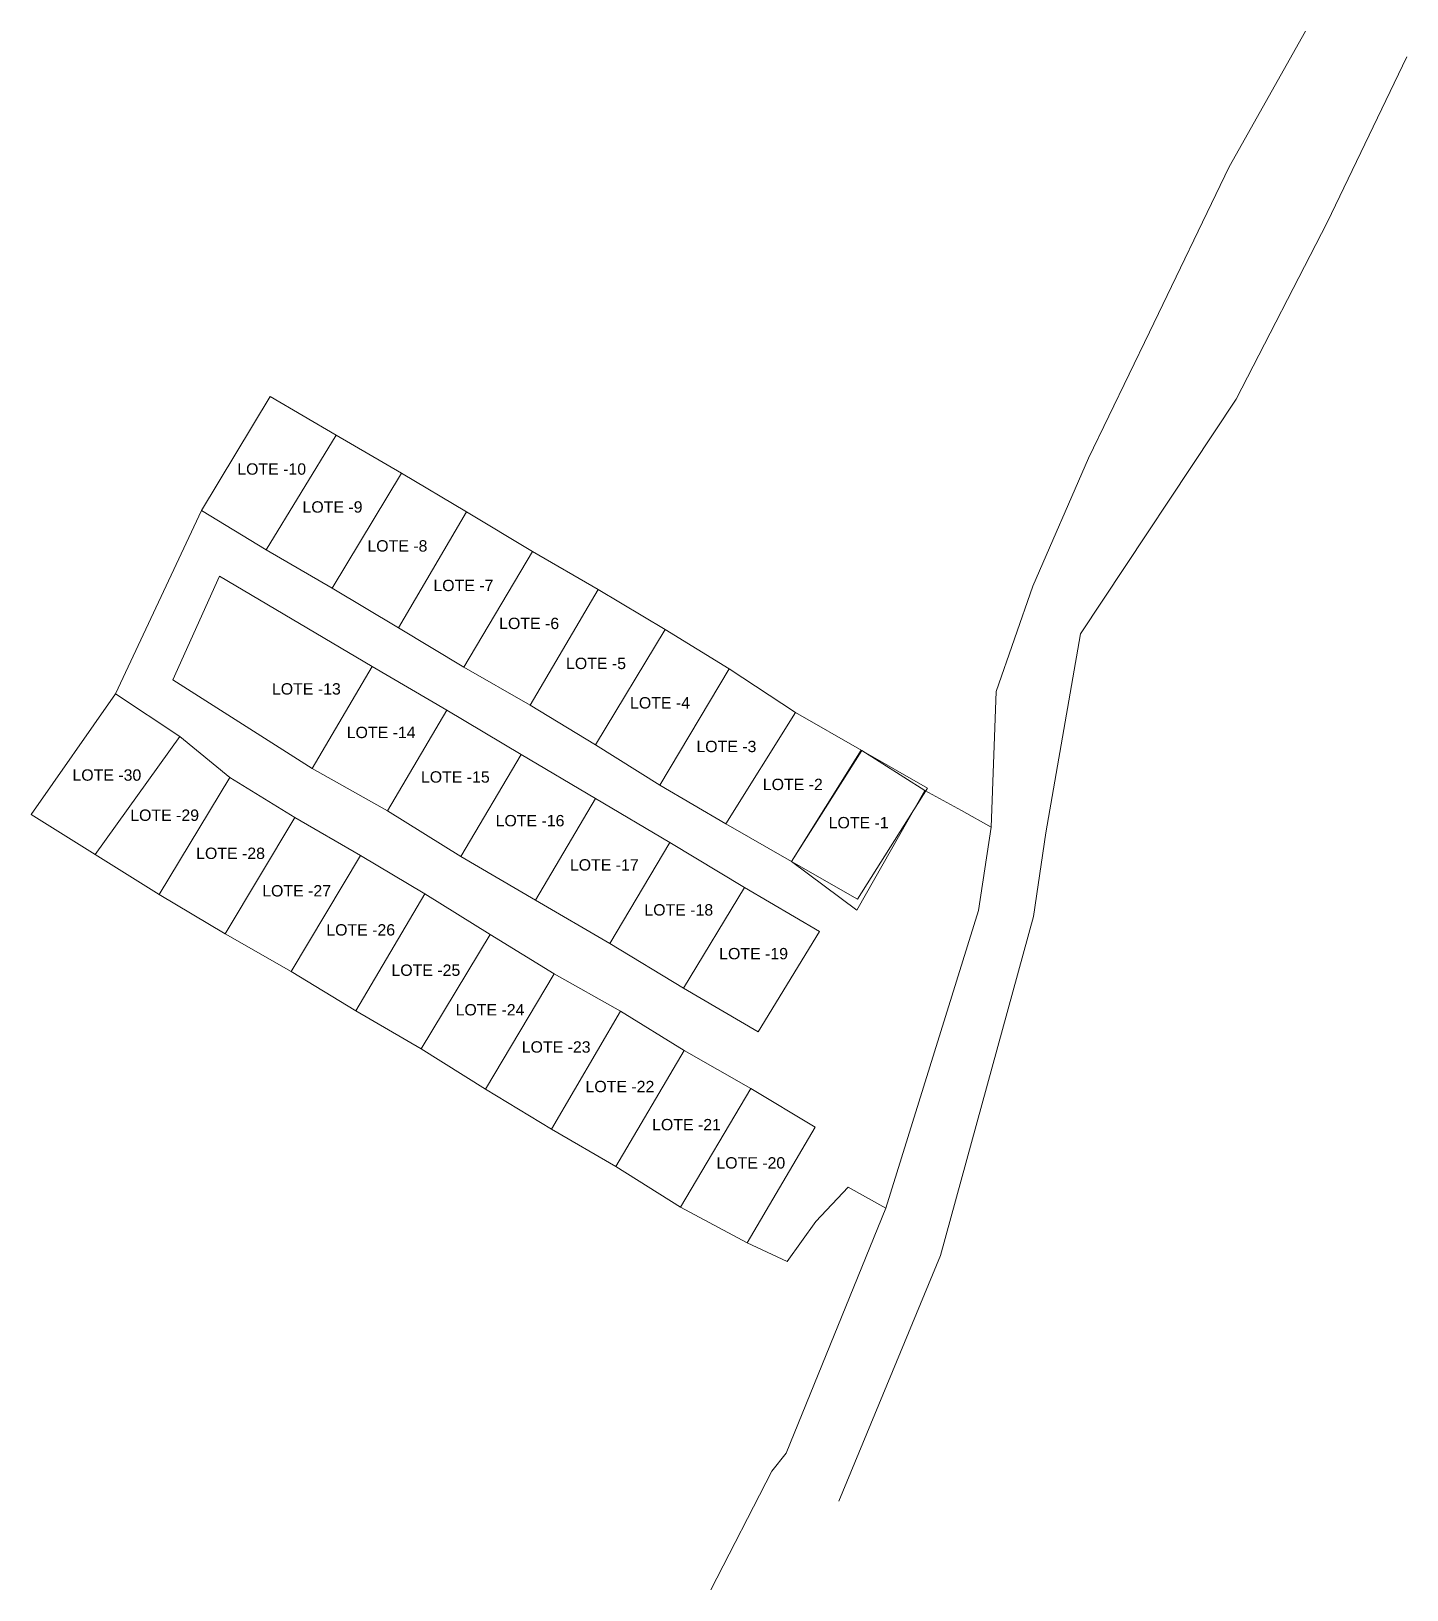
# Model space of a CAD drawing. Header units: millimetres. Extents: x 613192 to 613379, y 1321831 to 1322042.
import ezdxf

# ---------------------------------------------------------------- set-up
doc = ezdxf.new("R2010")
doc.units = ezdxf.units.MM
doc.layers.get('0').update_dxf_attribs({"color": 1, "linetype": 'CONTINUOUS', "lineweight": 100})
doc.styles.add('HECTOR LOPEZ', font='arial.ttf')

msp = doc.modelspace()

# ---------------------------------------------------------------- linework, layer by layer
at = {"color": 1, "lineweight": 0}
for points, elevation in [([(613364.97, 1322042.22), (613354.66, 1322023.87), (613343.86, 1322001.45), (613335.58, 1321984.37), (613328.06, 1321967.05), (613323.06, 1321952.79), (613322.4, 1321934.42), (613320.7, 1321923.11), (613308.11, 1321882.79), (613294.63, 1321849.61), (613292.69, 1321847.17), (613284.4, 1321831.11)], -55.8), ([(613329.8, 1321933.64), (613334.48, 1321960.58), (613355.61, 1321992.36), (613367.92, 1322016.32), (613378.71, 1322038.74)], -55.8), ([(613224.71, 1321992.73), (613215.43, 1321977.32), (613224.18, 1321971.96), (613233.67, 1321987.51), (613224.71, 1321992.73)], 60.05), ([(613233.67, 1321987.51), (613224.18, 1321971.96), (613233.13, 1321966.78), (613242.51, 1321982.36), (613233.67, 1321987.51)], 60.05), ([(613242.51, 1321982.36), (613233.13, 1321966.78), (613242.11, 1321961.42)], 60.05), ([(613233.13, 1321966.78), (613242.51, 1321982.36), (613251.3, 1321977.1), (613242.11, 1321961.42), (613233.13, 1321966.78)], 60.13), ([(613203.75, 1321952.47), (613215.43, 1321977.32)], 54.99), ([(613242.11, 1321961.42), (613251.3, 1321977.1), (613260.24, 1321971.74), (613250.96, 1321956.07), (613242.11, 1321961.42)], 61.45), ([(613250.96, 1321956.07), (613260.24, 1321971.74), (613269.15, 1321966.6), (613259.96, 1321950.92), (613250.96, 1321956.07)], 61.38), ([(613217.84, 1321968.4), (613238.52, 1321956.15), (613230.43, 1321942.37), (613211.52, 1321954.38), (613217.84, 1321968.4)], 57.21), ([(613259.96, 1321950.92), (613269.15, 1321966.6), (613278.21, 1321961.18), (613268.79, 1321945.58), (613259.96, 1321950.92)], 61.3), ([(613278.21, 1321961.18), (613268.79, 1321945.58), (613277.53, 1321940.08), (613286.88, 1321955.84), (613278.21, 1321961.18)], 61.1), ([(613238.52, 1321956.15), (613230.43, 1321942.37), (613240.61, 1321936.61)], 57.21), ([(613258.7, 1321944.23), (613248.66, 1321950.25), (613238.52, 1321956.15)], 58.07), ([(613277.53, 1321940.08), (613286.88, 1321955.84), (613295.87, 1321949.92), (613286.43, 1321934.87), (613277.53, 1321940.08)], 61.1), ([(613212.5, 1321946.67), (613201.01, 1321930.72), (613192.34, 1321936.14), (613203.75, 1321952.47), (613212.5, 1321946.67)], 54.99), ([(613248.66, 1321950.25), (613240.61, 1321936.61), (613250.57, 1321930.45), (613258.7, 1321944.23)], 57.21), ([(613295.87, 1321949.92), (613286.43, 1321934.87), (613295.35, 1321929.77), (613304.88, 1321944.79), (613295.87, 1321949.92)], 58.06), ([(613219.26, 1321941.13), (613209.69, 1321925.3), (613201.01, 1321930.72), (613212.5, 1321946.67), (613219.26, 1321941.13)], 54.99), ([(613260.66, 1321924.54), (613268.81, 1321938.29), (613258.7, 1321944.23), (613250.57, 1321930.45), (613260.66, 1321924.54)], 58.68), ([(613304.79, 1321944.83), (613295.35, 1321929.77), (613304.27, 1321924.67), (613313.79, 1321939.69), (613304.79, 1321944.83)], 58.06), ([(613295.35, 1321929.77), (613304.88, 1321944.79), (613313.43, 1321939.36), (613304.21, 1321923.17), (613295.35, 1321929.77)], 61.67), ([(613228.04, 1321935.73), (613218.64, 1321919.98), (613209.69, 1321925.3), (613219.26, 1321941.13), (613228.04, 1321935.73)], 55.11), ([(613289.33, 1321878.09), (613294.78, 1321875.56), (613298.63, 1321881), (613303.04, 1321885.67), (613308.11, 1321882.79), (613320.7, 1321923.11), (613322.4, 1321934.42), (613318.38, 1321936.65), (613313.43, 1321939.36)], 55.8), ([(613268.81, 1321938.29), (613260.66, 1321924.54), (613270.74, 1321918.63), (613278.88, 1321932.31), (613268.81, 1321938.28)], 58.29), ([(613236.95, 1321930.59), (613227.55, 1321914.88), (613218.64, 1321919.98), (613228.04, 1321935.73), (613236.95, 1321930.59)], 55.29), ([(613294.63, 1321849.61), (613308.11, 1321882.79), (613320.7, 1321923.11), (613322.4, 1321934.42), (613320.7, 1321923.11), (613308.11, 1321882.79)], 52.14), ([(613329.8, 1321933.64), (613328.13, 1321922.31), (613315.53, 1321876.4), (613301.76, 1321843.14)], 52.66), ([(613245.68, 1321925.36), (613236.31, 1321909.52), (613227.55, 1321914.88), (613236.95, 1321930.59), (613245.68, 1321925.36)], 55.48), ([(613270.74, 1321918.63), (613280.73, 1321912.58), (613288.98, 1321926.23), (613278.88, 1321932.31)], 58.29), ([(613288.98, 1321926.23), (613280.73, 1321912.58), (613290.85, 1321906.69), (613299.12, 1321920.3), (613288.98, 1321926.23)], 58.29), ([(613254.51, 1321919.89), (613245.18, 1321904.37), (613236.31, 1321909.52), (613245.68, 1321925.36), (613254.51, 1321919.89)], 55.48), ([(613263.2, 1321914.54), (613253.89, 1321898.94), (613245.18, 1321904.37), (613254.51, 1321919.89), (613263.2, 1321914.54)], 55.72), ([(613272.16, 1321909.49), (613262.82, 1321893.5), (613253.89, 1321898.94), (613263.2, 1321914.54), (613272.16, 1321909.49)], 55.72), ([(613280.8, 1321904.14), (613271.56, 1321888.43), (613262.82, 1321893.5), (613272.16, 1321909.49), (613280.8, 1321904.14)], 55.8), ([(613289.84, 1321899), (613280.8, 1321904.14), (613271.56, 1321888.43), (613280.3, 1321882.95), (613289.84, 1321899)], 55.8), ([(613298.53, 1321893.79), (613289.33, 1321878.09), (613280.3, 1321882.95), (613289.84, 1321899), (613298.53, 1321893.79)], 55.8)]:
    msp.add_lwpolyline(points, dxfattribs=dict(at, elevation=elevation))

# ---------------------------------------------------------------- texts
at = {"color": 7, "lineweight": 50, "char_height": 1.54, "attachment_point": 1, "style": 'HECTOR LOPEZ'}
for s, insert, width in [('\\pxt5;LOTE -10', (613220.26, 1321983.69, -1.13), 9.1805), ('\\pxt5;LOTE -9', (613229.1, 1321978.55, 0.27), 9.1805), ('\\pxt5;LOTE -8', (613237.89, 1321973.28, -1.05), 9.1805), ('\\pxt5;LOTE -7', (613246.83, 1321967.92, 0.2), 9.1805), ('\\pxt5;LOTE -6', (613255.74, 1321962.78, 0.12), 9.1805), ('\\pxt5;LOTE -5', (613264.8, 1321957.36, -0.09), 9.1805), ('\\pxt5;LOTE -13', (613224.96, 1321953.91, -1.46), 9.1805), ('\\pxt5;LOTE -4', (613273.47, 1321952.02, -0.09), 9.1805), ('\\pxt5;LOTE -14', (613235.09, 1321948.01, -1.46), 9.1805), ('\\pxt5;LOTE -3', (613282.46, 1321946.11, -3.12), 9.1805), ('\\pxt5;LOTE -30', (613197.93, 1321942.24, -0.95), 9.1805), ('\\pxt5;LOTE -15', (613245.14, 1321941.98, -1.46), 9.1805), ('\\pxt5;LOTE -2', (613291.46, 1321940.97, -3.12), 9.1805), ('\\pxt5;LOTE -29', (613205.76, 1321936.8, -0.65), 9.1805), ('\\pxt5;LOTE -16', (613255.26, 1321936.06, -0.38), 9.1805), ('\\pxt5;LOTE -1', (613300.38, 1321935.79, -0.61), 9.1805), ('\\pxt5;LOTE -28', (613214.69, 1321931.64, -0.65), 9.1805), ('\\pxt5;LOTE -17', (613265.32, 1321930.07, -0.38), 9.1805), ('\\pxt5;LOTE -27', (613223.64, 1321926.56, -0.46), 9.1805), ('\\pxt5;LOTE -18', (613275.41, 1321923.98, -0.38), 9.1805), ('\\pxt5;LOTE -26', (613232.32, 1321921.27, -0.46), 9.1805), ('\\pxt5;LOTE -19', (613285.55, 1321918.05, -0.38), 9.1805), ('\\pxt5;LOTE -25', (613241.15, 1321915.81, -0.46), 9.1805), ('\\pxt5;LOTE -24', (613249.84, 1321910.45, -0.21), 10.285), ('\\pxt5;LOTE -23', (613258.8, 1321905.41, -0.21), 9.1805), ('\\pxt5;LOTE -22', (613267.44, 1321900.05, -0.14), 9.1805), ('\\pxt5;LOTE -21', (613276.46, 1321894.89, -0.14), 9.1805), ('\\pxt5;LOTE -20', (613285.17, 1321889.71, -0.14), 9.1805)]:
    msp.add_mtext(s, dxfattribs=dict(at, insert=insert, width=width))

doc.saveas('drawing.dxf')
